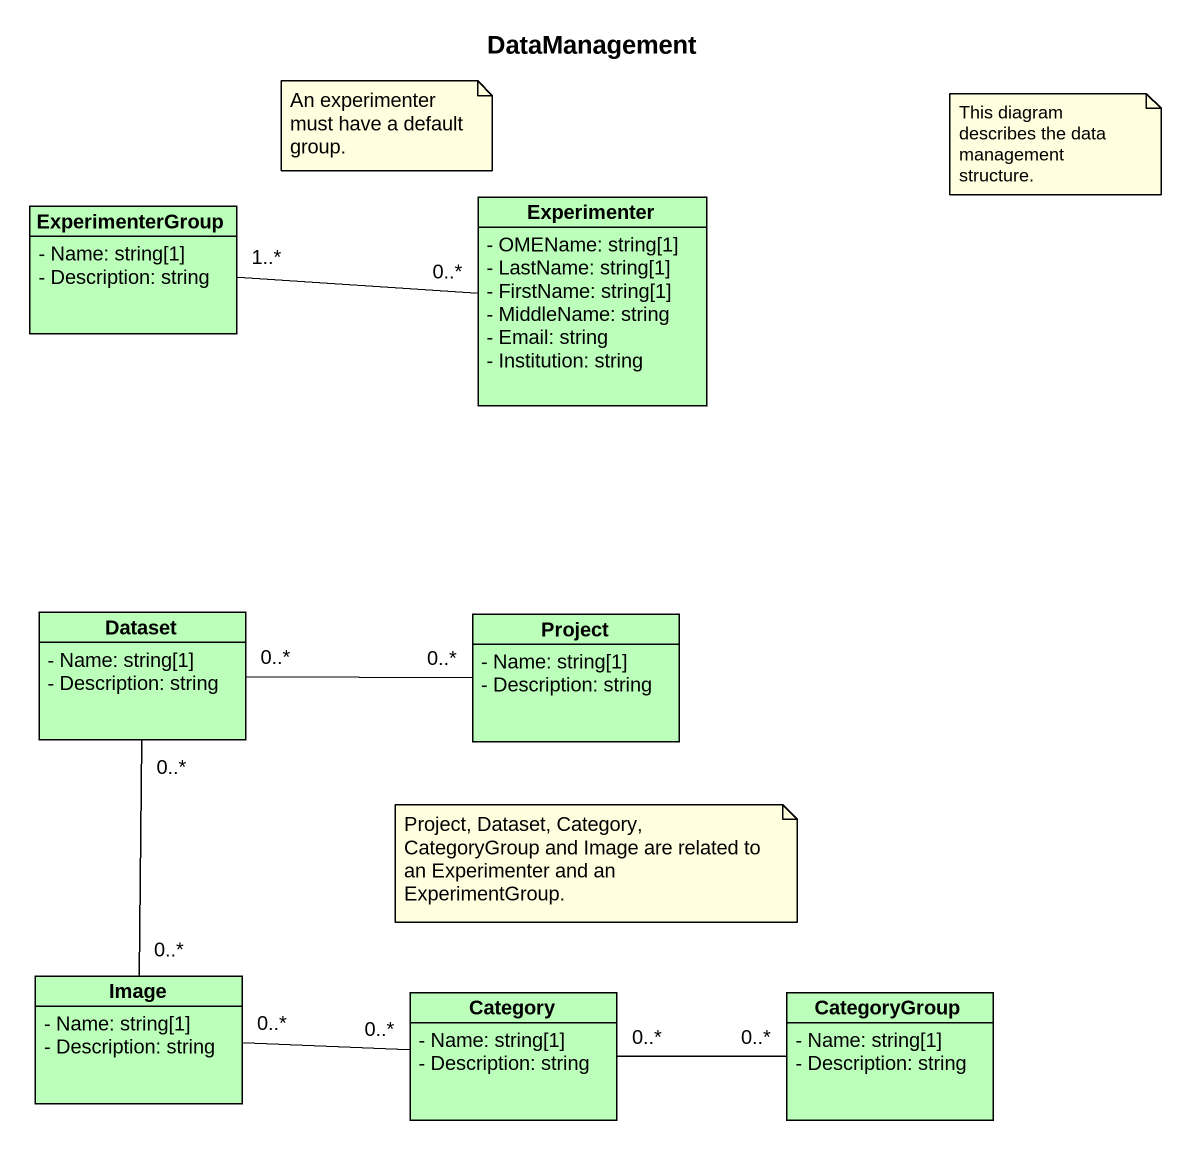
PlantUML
@startuml
title DataManagement
hide circle
hide empty members
skinparam classAttributeIconSize 0
class ExperimenterGroup #BBFFBB {
  - Name: string[1]
  - Description: string
}
class Experimenter #BBFFBB {
  - OMEName: string[1]
  - LastName: string[1]
  - FirstName: string[1]
  - MiddleName: string
  - Email: string
  - Institution: string
}
class Dataset #BBFFBB {
  - Name: string[1]
  - Description: string
}
class Project #BBFFBB {
  - Name: string[1]
  - Description: string
}
class Image #BBFFBB {
  - Name: string[1]
  - Description: string
}
class Category #BBFFBB {
  - Name: string[1]
  - Description: string
}
class CategoryGroup #BBFFBB {
  - Name: string[1]
  - Description: string
}
ExperimenterGroup "1..*" -right- "0..*" Experimenter
Dataset "0..*" -right- "0..*" Project
Dataset "0..*" -- "0..*" Image
Image "0..*" -right- "0..*" Category
Category "0..*" -right- "0..*" CategoryGroup
note as N1
  An experimenter must have a default group.
end note
note as N2
  This diagram describes the data management structure.
end note
note as N3
  Project, Dataset, Category, CategoryGroup and Image are related to an Experimenter and an ExperimentGroup.
end note
@enduml
